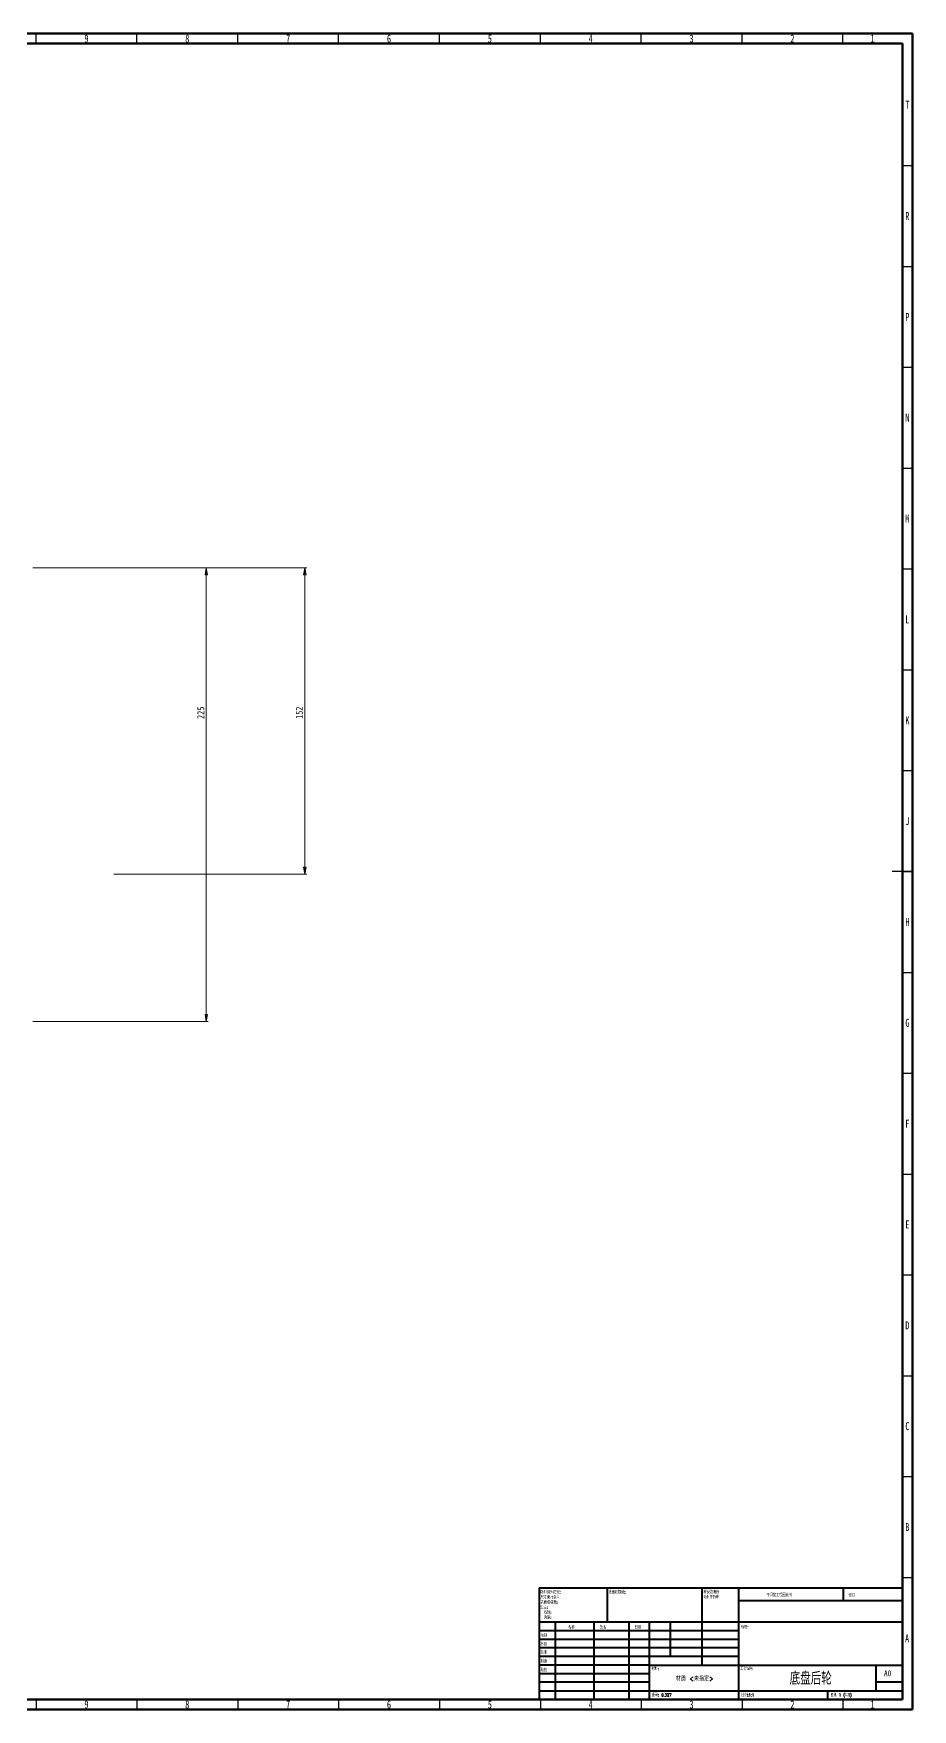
# Model space of a CAD drawing. Header units: millimetres. Extents: x 15 to 1184, y 5 to 836.
# Drawn here: x 748 to 1184, y 5 to 836 of the extents above; entities that cross this region are included whole.
import ezdxf

# ---------------------------------------------------------------- set-up
doc = ezdxf.new("R2010")
doc.units = ezdxf.units.MM
doc.styles.add('SLDTEXTSTYLE0', font='TXT', dxfattribs={"width": 0.75})
doc.styles.add('SLDTEXTSTYLE1', font='TXT', dxfattribs={"width": 0.75, "bigfont": 'bigfont'})
doc.styles.add('SLDTEXTSTYLE2', font='TXT', dxfattribs={"width": 0.694444, "bigfont": 'bigfont'})
doc.dimstyles.new('SLDDIMSTYLE0', dxfattribs={"dimtxt": 3.5, "dimasz": 3.556, "dimexe": 0, "dimexo": 0.0625, "dimgap": 0.875, "dimtad": 1, "dimrnd": 1e-09, "dimzin": 12, "dimdsep": 46, "dimtxsty": 'SLDTEXTSTYLE0', "dimblk1": 'CLOSED', "dimblk2": 'CLOSED', "dimsah": 1, "dimcen": 0.09, "dimadec": 0, "dimazin": 3, "dimtfac": 1, "dimtofl": 0, "dimtmove": 0, "dimatfit": 3, "dimldrblk": 'CLOSED', "dimfxl": 0, "dimfrac": 2, "dimtolj": 1, "dimtzin": 12, "dimarcsym": 0})

# ---------------------------------------------------------------- blocks, each defined once
blk = doc.blocks.new('SW_NOTE_0')
at = {"color": 0, "linetype": 'Continuous', "lineweight": 0, "char_height": 1.5, "attachment_point": 1, "style": 'SLDTEXTSTYLE1'}
for s, insert in [('\\M+18F9C\\M+194F1另\\M+18A4F\\M+18E77\\M+192E8:', (0, 1.93)), ('\\M+1955C\\M+196CA\\M+19165糙\\M+19378:', (0, -3.07)), ('\\M+18EDA\\M+190A1\\M+18E67\\M+19770\\M+19F7C\\M+195C4', (0, -0.57)), ('\\M+18CF6\\M+18DB7:', (0, -5.57)), ('线\\M+190AB:', (1.69, -8.07)), ('\\M+18A70\\M+19378:', (1.69, -10.57))]:
    blk.add_mtext(s, dxfattribs=dict(at, insert=insert))
blk = doc.blocks.new('SW_NOTE_1')
at = {"color": 0, "linetype": 'Continuous', "lineweight": 0, "char_height": 1.5, "attachment_point": 1, "style": 'SLDTEXTSTYLE1'}
for s, insert in [('\\M+18FAB锐边\\M+190B4\\M+18F9C', (0, 1.93)), ('\\M+196D1\\M+18E68\\M+19BF3\\M+190DC\\M+19266', (0, -0.57))]:
    blk.add_mtext(s, dxfattribs=dict(at, insert=insert))
blk = doc.blocks.new('_CLOSED')
at = {"color": 0, "linetype": 'ByBlock', "lineweight": -2}
for p, q in [((-1, 0.166667), (0, 0)), ((-1, 0.166667), (-1, -0.166667)), ((0, 0), (-1, -0.166667)), ((0, 0), (-1, 0))]:
    blk.add_line(p, q, dxfattribs=at)
blk = doc.blocks.new('_D_1')
at = {"color": 7, "linetype": 'Continuous', "lineweight": 0}
for p, q in [((747.96, 571.11), (834.89, 571.11)), ((833.89, 571.11), (833.89, 346.11)), ((747.96, 346.11), (834.89, 346.11))]:
    blk.add_line(p, q, dxfattribs=at)
at = {"color": 7, "linetype": 'Continuous', "lineweight": 0, "xscale": 3.556, "yscale": 3.556}
for p, rotation in [((833.89, 571.11, -2.4), 90.0000000000004), ((833.89, 346.11, -2.4), 270.0000000000004)]:
    blk.add_blockref('_CLOSED', p, dxfattribs=dict(at, rotation=rotation))
at = {"color": 7, "linetype": 'Continuous', "lineweight": 0, "insert": (829.38, 496.14), "char_height": 3.5, "attachment_point": 1, "rotation": 90, "style": 'SLDTEXTSTYLE0'}
blk.add_mtext('225', dxfattribs=at)
blk = doc.blocks.new('_D_24')
at = {"color": 7, "linetype": 'Continuous', "lineweight": 0}
for p, q in [((747.96, 571.11), (883.74, 571.11)), ((882.74, 419.11), (882.74, 571.11)), ((788.05, 419.11), (883.74, 419.11))]:
    blk.add_line(p, q, dxfattribs=at)
at = {"color": 7, "linetype": 'Continuous', "lineweight": 0, "xscale": 3.556, "yscale": 3.556}
for p, rotation in [((882.74, 571.11, 2.6), 90.0000000000004), ((882.74, 419.11, 2.6), 270.0000000000004)]:
    blk.add_blockref('_CLOSED', p, dxfattribs=dict(at, rotation=rotation))
at = {"color": 7, "linetype": 'Continuous', "lineweight": 0, "insert": (878.23, 496.14), "char_height": 3.5, "attachment_point": 1, "rotation": 90, "style": 'SLDTEXTSTYLE0'}
blk.add_mtext('152', dxfattribs=at)

msp = doc.modelspace()

# ---------------------------------------------------------------- linework, layer by layer
at = {"color": 7, "linetype": 'Continuous', "lineweight": 60}
for p, q in [((15, 836), (1184, 836)), ((20, 831), (1179, 831)), ((1179, 831), (1179, 10)), ((1184, 836), (1184, 5)), ((1179, 10), (20, 10)), ((1184, 5), (15, 5))]:
    msp.add_line(p, q, dxfattribs=at)
at = {"color": 7, "linetype": 'Continuous', "lineweight": 30}
for p, q in [((749.5, 831), (749.5, 836)), ((799.5, 831), (799.5, 836)), ((849.5, 831), (849.5, 836)), ((899.5, 831), (899.5, 836)), ((949.5, 831), (949.5, 836)), ((999.5, 831), (999.5, 836)), ((1049.5, 831), (1049.5, 836)), ((1099.5, 831), (1099.5, 836)), ((1149.5, 831), (1149.5, 836)), ((1179, 770.5), (1184, 770.5)), ((1179, 720.5), (1184, 720.5)), ((1179, 670.5), (1184, 670.5)), ((1179, 620.5), (1184, 620.5)), ((1179, 570.5), (1184, 570.5)), ((1179, 520.5), (1184, 520.5)), ((1179, 470.5), (1184, 470.5)), ((1184, 420.5), (1174, 420.5)), ((1179, 420.5), (1184, 420.5)), ((1179, 370.5), (1184, 370.5)), ((1179, 320.5), (1184, 320.5)), ((1179, 270.5), (1184, 270.5)), ((1179, 220.5), (1184, 220.5)), ((1179, 170.5), (1184, 170.5)), ((1179, 120.5), (1184, 120.5)), ((1179, 70.5), (1184, 70.5)), ((749.5, 10), (749.5, 5)), ((799.5, 10), (799.5, 5)), ((849.5, 10), (849.5, 5)), ((899.5, 10), (899.5, 5)), ((949.5, 10), (949.5, 5)), ((999.5, 10), (999.5, 5)), ((1049.5, 10), (1049.5, 5)), ((1099.5, 10), (1099.5, 5)), ((1149.5, 10), (1149.5, 5))]:
    msp.add_line(p, q, dxfattribs=at)
at = {"color": 7, "linetype": 'Continuous', "lineweight": 40}
for p, q in [((999, 65.25), (1179, 65.25)), ((999, 65.25), (999, 10)), ((1032.8, 48.25), (1032.8, 65.25)), ((1079.6, 65.25), (1079.6, 27)), ((1097.8, 65.25), (1097.8, 10)), ((1179, 58.875), (1097.8, 58.875)), ((1149.8, 58.875), (1149.8, 65.25)), ((1179, 48.25), (999, 48.25)), ((1097.8, 44), (999, 44)), ((1006.8, 48.25), (1006.8, 10)), ((1025.991, 48.25), (1025.991, 10)), ((1043.399, 48.25), (1043.399, 10)), ((1053.6, 10), (1053.6, 48.25)), ((1064, 31.25), (1064, 48.25)), ((1097.8, 39.75), (999, 39.75)), ((1097.8, 35.5), (999, 35.5)), ((1097.8, 31.25), (999, 31.25)), ((1053.6, 27), (999, 27)), ((1053.6, 27), (1179, 27)), ((1166, 14.25), (1166, 27)), ((1053.6, 22.75), (999, 22.75)), ((1053.6, 18.5), (999, 18.5)), ((1179, 18.5), (1166, 18.5)), ((999, 14.25), (1179, 14.25)), ((1142, 10), (1142, 14.25))]:
    msp.add_line(p, q, dxfattribs=at)

# ---------------------------------------------------------------- block references
at = {"color": 7, "linetype": 'Continuous', "lineweight": 0}
for name, p in [('SW_NOTE_0', (999.594, 61.987)), ('SW_NOTE_1', (1080.309, 62.069))]:
    msp.add_blockref(name, p, dxfattribs=at)

# ---------------------------------------------------------------- texts
for s, insert, char_height, attachment_point, style in [('9', (774.46, 835.474), 3.969, 2, 'SLDTEXTSTYLE0'), ('8', (824.46, 835.474), 3.969, 2, 'SLDTEXTSTYLE0'), ('7', (874.46, 835.474), 3.969, 2, 'SLDTEXTSTYLE0'), ('6', (924.46, 835.474), 3.969, 2, 'SLDTEXTSTYLE0'), ('5', (974.46, 835.474), 3.969, 2, 'SLDTEXTSTYLE0'), ('4', (1024.46, 835.474), 3.969, 2, 'SLDTEXTSTYLE0'), ('3', (1074.46, 835.474), 3.969, 2, 'SLDTEXTSTYLE0'), ('2', (1124.46, 835.474), 3.969, 2, 'SLDTEXTSTYLE0'), ('1', (1164.21, 835.474), 3.969, 2, 'SLDTEXTSTYLE0'), ('T', (1181.488, 802.724), 3.969, 2, 'SLDTEXTSTYLE0'), ('R', (1181.444, 747.474), 3.969, 2, 'SLDTEXTSTYLE0'), ('P', (1181.485, 697.418), 3.969, 2, 'SLDTEXTSTYLE0'), ('N', (1181.464, 647.474), 3.969, 2, 'SLDTEXTSTYLE0'), ('M', (1181.362, 597.418), 3.969, 2, 'SLDTEXTSTYLE0'), ('L', (1181.455, 547.474), 3.969, 2, 'SLDTEXTSTYLE0'), ('K', (1181.489, 497.418), 3.969, 2, 'SLDTEXTSTYLE0'), ('J', (1181.465, 447.474), 3.969, 2, 'SLDTEXTSTYLE0'), ('H', (1181.49, 397.418), 3.969, 2, 'SLDTEXTSTYLE0'), ('G', (1181.487, 347.474), 3.969, 2, 'SLDTEXTSTYLE0'), ('F', (1181.458, 297.418), 3.969, 2, 'SLDTEXTSTYLE0'), ('E', (1181.508, 247.474), 3.969, 2, 'SLDTEXTSTYLE0'), ('D', (1181.453, 197.418), 3.969, 2, 'SLDTEXTSTYLE0'), ('C', (1181.459, 147.474), 3.969, 2, 'SLDTEXTSTYLE0'), ('B', (1181.471, 97.418), 3.969, 2, 'SLDTEXTSTYLE0'), ('\\M+1955C\\M+196CA\\M+19165糙\\M+19378:', (1033.371, 63.919), 1.5, 1, 'SLDTEXTSTYLE1'), ('\\M+19573调\\M+190AE\\M+18D48\\M+192F6图\\M+194E4\\M+197E1', (1111.615, 62.533), 1.5, 1, 'SLDTEXTSTYLE1'), ('\\M+18F43订', (1152.328, 62.335), 1.5, 1, 'SLDTEXTSTYLE1'), ('绘\\M+190A7', (999.685, 42.43), 1.5, 1, 'SLDTEXTSTYLE1'), ('\\M+196BC\\M+18FCC', (1013.322, 46.501), 1.5, 1, 'SLDTEXTSTYLE1'), ('签\\M+196BC', (1029.034, 46.562), 1.5, 1, 'SLDTEXTSTYLE1'), ('\\M+193FA\\M+18AFA', (1046.215, 46.576), 1.5, 1, 'SLDTEXTSTYLE1'), ('标题:', (1098.956, 46.576), 1.5, 1, 'SLDTEXTSTYLE1'), ('A', (1181.34, 42.224), 3.969, 2, 'SLDTEXTSTYLE0'), ('\\M+194E1\\M+18F79', (999.622, 34.177), 1.5, 1, 'SLDTEXTSTYLE1'), ('检查', (999.624, 38.154), 1.5, 1, 'SLDTEXTSTYLE1'), ('验检', (999.677, 25.35), 1.5, 1, 'SLDTEXTSTYLE1'), ('\\M+190A7\\M+191A2', (999.682, 29.734), 1.5, 1, 'SLDTEXTSTYLE1'), ('\\M+18DDE\\M+197BF:', (1054.646, 25.986), 1.5, 1, 'SLDTEXTSTYLE1'), ('\\M+18D48\\M+192F6图\\M+18D86', (1098.629, 25.986), 1.5, 1, 'SLDTEXTSTYLE1'), ('\\M+18DDE质 <\\M+196A2\\M+18E77\\M+192E8>', (1075.966, 21.486), 2.38125, 2, 'SLDTEXTSTYLE1'), ('\\M+192EA盘\\M+18D40轮', (1133.556, 23.607), 6.35, 2, 'SLDTEXTSTYLE1'), ('A0', (1169.871, 24.406), 2.9104, 1, 'SLDTEXTSTYLE0'), ('9', (774.46, 9.474), 3.969, 2, 'SLDTEXTSTYLE0'), ('8', (824.46, 9.474), 3.969, 2, 'SLDTEXTSTYLE0'), ('7', (874.46, 9.474), 3.969, 2, 'SLDTEXTSTYLE0'), ('6', (924.46, 9.474), 3.969, 2, 'SLDTEXTSTYLE0'), ('5', (974.46, 9.474), 3.969, 2, 'SLDTEXTSTYLE0'), ('4', (1024.46, 9.474), 3.969, 2, 'SLDTEXTSTYLE0'), ('\\M+18F64\\M+197CA: 0.327', (1054.618, 12.949), 1.4986, 1, 'SLDTEXTSTYLE1'), ('3', (1074.46, 9.474), 3.969, 2, 'SLDTEXTSTYLE0'), ('\\M+194E4\\M+197E1:1:1', (1099.074, 12.9), 1.5, 1, 'SLDTEXTSTYLE1'), ('2', (1124.46, 9.474), 3.969, 2, 'SLDTEXTSTYLE0'), ('图纸 1 (\\M+18BA41)', (1143.478, 12.9), 1.5, 1, 'SLDTEXTSTYLE2'), ('1', (1164.21, 9.474), 3.969, 2, 'SLDTEXTSTYLE0')]:
    msp.add_mtext(s, dxfattribs=dict(at, insert=insert, char_height=char_height, attachment_point=attachment_point, style=style))

# ---------------------------------------------------------------- dimensions: what is measured, and where the dimension line sits
for base, p1, p2, picture, middle in [((831.112, 346.115), (746.956, 571.115), (746.956, 346.115), '_D_1', (831.112, 500.022)), ((879.961, 571.115), (787.052, 419.115), (746.956, 571.115), '_D_24', (879.961, 500.022))]:
    dim = msp.add_linear_dim(base=base, p1=p1, p2=p2, angle=90, dimstyle='SLDDIMSTYLE0', dxfattribs=at)
    dim.commit()
    dim.dimension.update_dxf_attribs({"geometry": picture, "text_midpoint": middle, "dimtype": 160})

doc.saveas('drawing.dxf')
